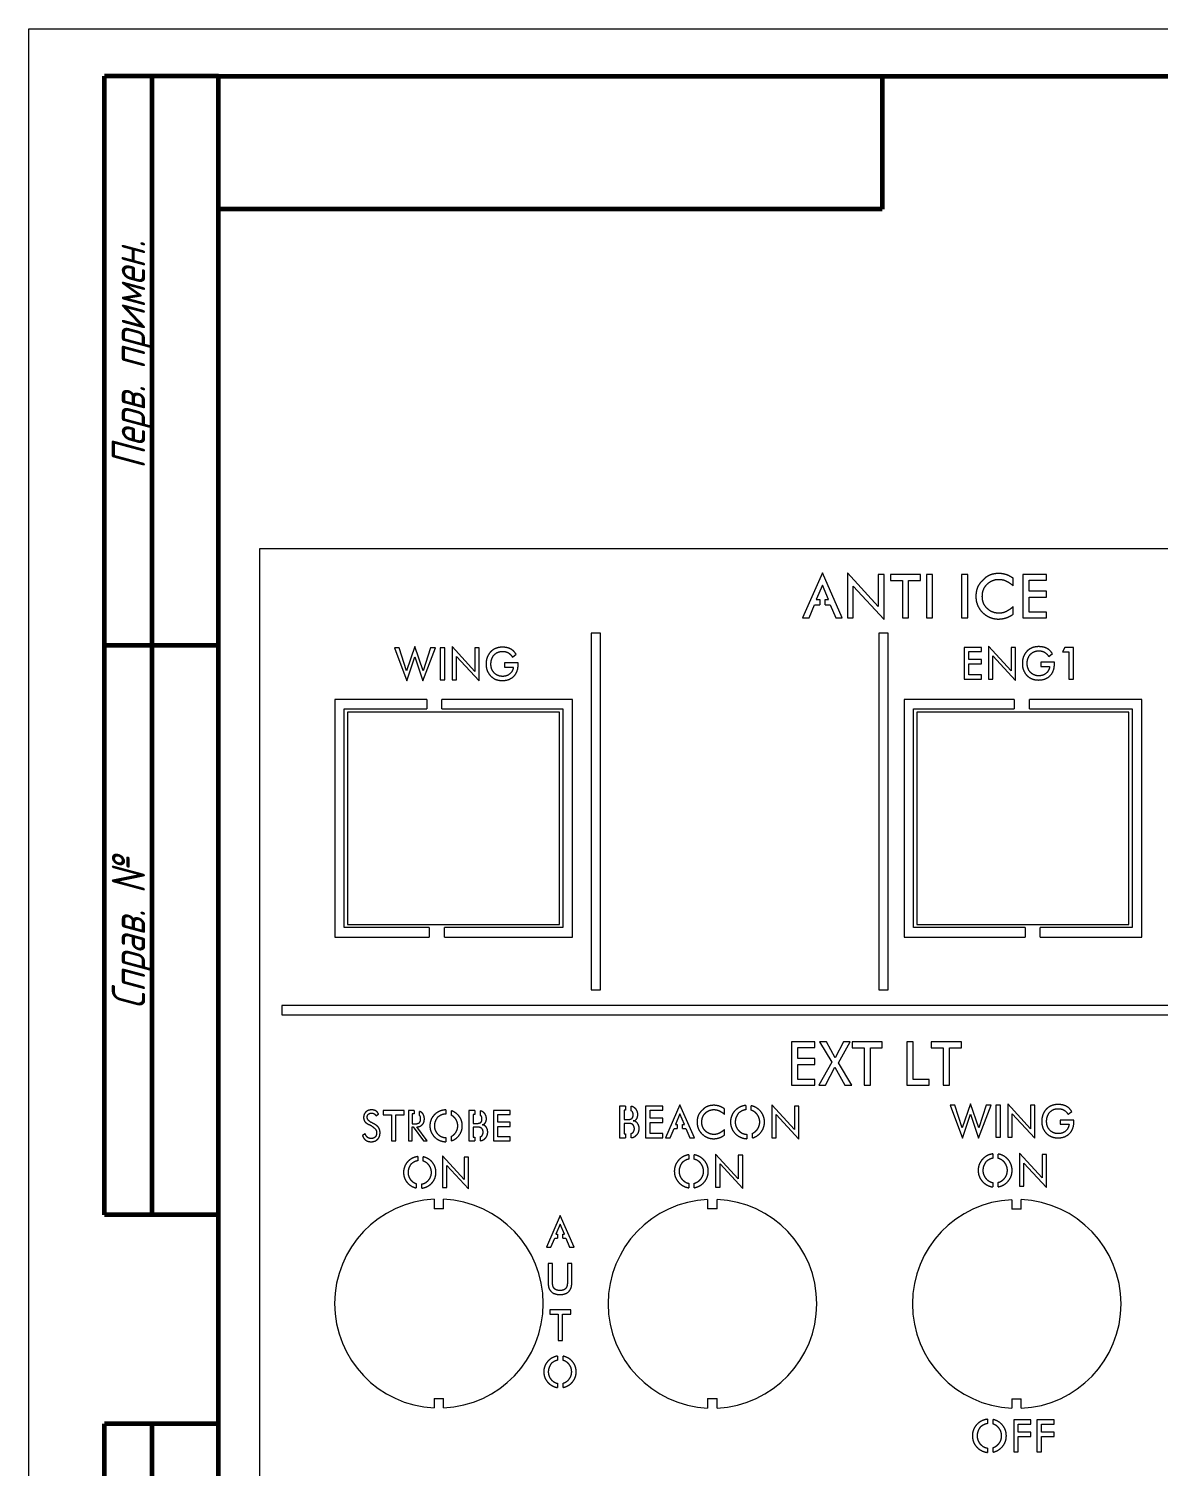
# Model space of a CAD drawing. Header units: millimetres. Extents: x 0 to 210, y 0 to 297.
# Drawn here: x 0 to 119.1, y 145.5 to 297 of the extents above; entities that cross this region are included whole.
import ezdxf

# ---------------------------------------------------------------- set-up
doc = ezdxf.new("R2010")
doc.units = ezdxf.units.MM
for name, pattern in [('K5LT_BASIC', [0]), ('K5LT_THIN', [0]), ('K5LT_THIN_INCLUDED_TO_HATCHING', [0])]:
    doc.linetypes.add(name, pattern=pattern)
doc.layers.add('Системный слой (1)', color=7, linetype='Continuous', true_color=0x6c6c6c)
doc.styles.add('KTEXTSTYLE', font='GOST_AU.SHX', dxfattribs={"width": 0.96, "height": 5})

# ---------------------------------------------------------------- blocks, each defined once
blk = doc.blocks.new('U0')
at = {"color": 7, "linetype": 'K5LT_THIN', "lineweight": 18}
for p, q in [((0, 0), (0, 297)), ((0, 297), (210, 297))]:
    blk.add_line(p, q, dxfattribs=at)
at = {"color": 150, "linetype": 'K5LT_BASIC', "lineweight": 60, "true_color": 0x0080ff}
for p, q in [((8, 172), (8, 292)), ((20, 292), (8, 292)), ((13, 172), (13, 292)), ((20, 5), (20, 292)), ((20, 292), (205, 292)), ((90, 292), (90, 278)), ((90, 278), (20, 278)), ((20, 232), (8, 232)), ((20, 172), (8, 172)), ((8, 5), (8, 150)), ((20, 150), (8, 150)), ((13, 5), (13, 150))]:
    blk.add_line(p, q, dxfattribs=at)
at = {"color": 7, "char_height": 3.5, "attachment_point": 1, "rotation": 90, "style": 'KTEXTSTYLE'}
for s, insert in [('\\H3.5;\\W0.965;\\Q15;\\Q15;Перв. примен.', (8.77, 250.61)), ('\\H3.5;\\W0.965;\\Q15;\\Q15;Справ. №', (8.77, 193.68))]:
    blk.add_mtext(s, dxfattribs=dict(at, insert=insert))

msp = doc.modelspace()

# ---------------------------------------------------------------- linework, layer by layer
at = {"layer": 'Системный слой (1)', "color": 7, "linetype": 'K5LT_THIN_INCLUDED_TO_HATCHING', "lineweight": 18}
for p, q in [((24.347, 242.19), (24.347, 107.211)), ((199.354, 242.19), (24.347, 242.19)), ((83.681, 239.669), (81.6, 234.915)), ((85.77, 234.915), (83.681, 239.669)), ((89.568, 236.112), (86.313, 239.669)), ((86.313, 239.669), (86.313, 234.915)), ((89.568, 239.489), (89.568, 236.112)), ((90.199, 239.489), (89.568, 239.489)), ((90.199, 234.742), (90.199, 239.489)), ((94.032, 239.489), (90.857, 239.489)), ((90.857, 239.489), (90.857, 238.861)), ((94.032, 238.861), (94.032, 239.489)), ((94.653, 239.489), (94.653, 234.915)), ((95.309, 239.489), (94.653, 239.489)), ((95.309, 234.915), (95.309, 239.489)), ((98.357, 239.489), (98.357, 234.915)), ((99.014, 239.489), (98.357, 239.489)), ((99.014, 234.915), (99.014, 239.489)), ((107.308, 239.489), (104.833, 239.489)), ((104.833, 239.489), (104.833, 234.915)), ((107.308, 238.882), (107.308, 239.489)), ((83.681, 238.372), (83.037, 236.858)), ((84.327, 236.858), (83.681, 238.372)), ((86.943, 234.915), (86.943, 238.258)), ((86.943, 238.258), (90.199, 234.742)), ((90.857, 238.861), (92.117, 238.861)), ((92.117, 238.861), (92.117, 234.915)), ((92.779, 238.861), (94.032, 238.861)), ((92.779, 234.915), (92.779, 238.861)), ((103.809, 238.302), (103.809, 239.085)), ((105.49, 237.731), (105.49, 238.882)), ((105.49, 238.882), (107.308, 238.882)), ((83.037, 236.858), (83.405, 236.858)), ((83.405, 236.858), (83.405, 236.281)), ((83.983, 236.858), (84.327, 236.858)), ((83.983, 236.281), (83.983, 236.858)), ((107.308, 237.731), (105.49, 237.731)), ((105.49, 235.533), (105.49, 237.112)), ((105.49, 237.112), (107.308, 237.112)), ((107.308, 237.112), (107.308, 237.731)), ((81.6, 234.915), (82.279, 234.915)), ((82.279, 234.915), (82.857, 236.281)), ((82.857, 236.281), (83.405, 236.281)), ((83.983, 236.281), (84.512, 236.281)), ((84.512, 236.281), (85.09, 234.915)), ((85.09, 234.915), (85.77, 234.915)), ((86.313, 234.915), (86.943, 234.915)), ((92.117, 234.915), (92.779, 234.915)), ((94.653, 234.915), (95.309, 234.915)), ((98.357, 234.915), (99.014, 234.915)), ((103.809, 235.315), (103.809, 236.113)), ((104.833, 234.915), (107.308, 234.915)), ((107.308, 235.533), (105.49, 235.533)), ((107.308, 234.915), (107.308, 235.533)), ((60.303, 233.308), (59.306, 233.308)), ((59.306, 233.308), (59.306, 195.718)), ((60.303, 195.718), (60.303, 233.308)), ((90.633, 233.308), (89.635, 233.308)), ((89.635, 233.308), (89.635, 195.718)), ((90.633, 195.718), (90.633, 233.308)), ((40.704, 231.887), (39.842, 229.356)), ((41.576, 229.356), (40.704, 231.887)), ((44.65, 231.887), (44.65, 228.4)), ((47.038, 229.278), (44.65, 231.887)), ((100.462, 231.814), (98.648, 231.814)), ((98.648, 231.814), (98.648, 228.459)), ((100.462, 231.37), (100.462, 231.814)), ((103.581, 229.337), (101.193, 231.945)), ((101.193, 231.945), (101.193, 228.459)), ((103.581, 231.814), (103.581, 229.337)), ((104.044, 231.814), (103.581, 231.814)), ((104.044, 228.332), (104.044, 231.814)), ((109.257, 231.782), (109.017, 231.353)), ((110.156, 231.782), (109.257, 231.782)), ((110.156, 228.459), (110.156, 231.782)), ((39.048, 231.755), (38.549, 231.755)), ((38.549, 231.755), (39.862, 228.273)), ((39.842, 229.356), (39.048, 231.755)), ((39.862, 228.273), (40.709, 230.797)), ((40.709, 230.797), (41.56, 228.273)), ((41.56, 228.273), (42.873, 231.755)), ((42.374, 231.755), (41.576, 229.356)), ((42.873, 231.755), (42.374, 231.755)), ((43.862, 231.755), (43.382, 231.755)), ((43.382, 231.755), (43.382, 228.4)), ((43.862, 228.4), (43.862, 231.755)), ((45.114, 230.853), (47.502, 228.273)), ((45.114, 228.4), (45.114, 230.853)), ((47.038, 231.755), (47.038, 229.278)), ((47.502, 231.755), (47.038, 231.755)), ((47.502, 228.273), (47.502, 231.755)), ((51.003, 230.794), (51.388, 231.092)), ((99.128, 230.525), (99.128, 231.37)), ((99.128, 231.37), (100.462, 231.37)), ((100.462, 230.525), (99.128, 230.525)), ((100.462, 230.072), (100.462, 230.525)), ((101.657, 228.459), (101.657, 230.912)), ((101.657, 230.912), (104.044, 228.332)), ((107.545, 230.853), (107.931, 231.15)), ((109.017, 231.353), (109.684, 231.353)), ((109.684, 231.353), (109.684, 228.459)), ((50.167, 230.176), (50.167, 229.738)), ((51.607, 230.176), (50.167, 230.176)), ((50.167, 229.738), (51.099, 229.738)), ((51.607, 230.023), (51.607, 230.176)), ((99.128, 230.072), (100.462, 230.072)), ((99.128, 228.912), (99.128, 230.072)), ((100.462, 228.912), (99.128, 228.912)), ((100.462, 228.459), (100.462, 228.912)), ((106.709, 230.235), (106.709, 229.797)), ((108.149, 230.235), (106.709, 230.235)), ((106.709, 229.797), (107.641, 229.797)), ((108.149, 230.082), (108.149, 230.235)), ((43.382, 228.4), (43.862, 228.4)), ((44.65, 228.4), (45.114, 228.4)), ((98.648, 228.459), (100.462, 228.459)), ((101.193, 228.459), (101.657, 228.459)), ((109.684, 228.459), (110.156, 228.459)), ((32.274, 226.326), (32.274, 201.281)), ((41.962, 226.326), (32.274, 226.326)), ((41.962, 226.326), (41.962, 225.326)), ((57.319, 226.326), (43.564, 226.326)), ((43.564, 225.326), (43.564, 226.326)), ((57.319, 201.281), (57.319, 226.326)), ((92.303, 226.326), (92.303, 201.281)), ((103.919, 226.326), (92.303, 226.326)), ((103.919, 226.326), (103.919, 225.326)), ((117.348, 226.326), (105.521, 226.326)), ((105.521, 225.326), (105.521, 226.326)), ((117.348, 201.281), (117.348, 226.326)), ((33.274, 202.281), (33.274, 225.326)), ((33.274, 225.326), (41.962, 225.326)), ((33.615, 224.985), (33.615, 202.622)), ((55.978, 224.985), (33.615, 224.985)), ((43.564, 225.326), (56.319, 225.326)), ((55.978, 202.622), (55.978, 224.985)), ((56.319, 225.326), (56.319, 202.281)), ((93.303, 225.326), (103.919, 225.326)), ((93.303, 202.281), (93.303, 225.326)), ((93.644, 224.985), (93.644, 202.622)), ((116.007, 224.985), (93.644, 224.985)), ((105.521, 225.326), (116.348, 225.326)), ((116.007, 202.622), (116.007, 224.985)), ((116.348, 225.326), (116.348, 202.281)), ((42.235, 202.281), (33.274, 202.281)), ((33.615, 202.622), (55.978, 202.622)), ((42.235, 202.281), (42.235, 201.281)), ((56.319, 202.281), (43.837, 202.281)), ((43.837, 201.281), (43.837, 202.281)), ((105.055, 202.281), (93.303, 202.281)), ((93.644, 202.622), (116.007, 202.622)), ((105.055, 202.281), (105.055, 201.281)), ((116.348, 202.281), (106.656, 202.281)), ((106.656, 201.281), (106.656, 202.281)), ((32.274, 201.281), (42.235, 201.281)), ((43.837, 201.281), (57.319, 201.281)), ((92.303, 201.281), (105.055, 201.281)), ((106.656, 201.281), (117.348, 201.281)), ((59.306, 195.718), (60.303, 195.718)), ((89.635, 195.718), (90.633, 195.718)), ((197.025, 194.089), (26.677, 194.089)), ((26.677, 194.089), (26.677, 193.092)), ((26.677, 193.092), (197.025, 193.092)), ((80.429, 190.236), (80.429, 185.662)), ((82.903, 190.236), (80.429, 190.236)), ((81.085, 189.629), (82.903, 189.629)), ((81.085, 188.477), (81.085, 189.629)), ((82.903, 189.629), (82.903, 190.236)), ((84.123, 190.236), (83.388, 190.236)), ((83.388, 190.236), (84.664, 188.088)), ((85.039, 188.546), (84.123, 190.236)), ((85.923, 190.236), (85.039, 188.546)), ((85.366, 188.041), (86.627, 190.236)), ((86.627, 190.236), (85.923, 190.236)), ((86.826, 190.236), (86.826, 189.608)), ((90.001, 190.236), (86.826, 190.236)), ((86.826, 189.608), (88.085, 189.608)), ((88.085, 189.608), (88.085, 185.662)), ((88.748, 185.662), (88.748, 189.608)), ((88.748, 189.608), (90.001, 189.608)), ((90.001, 189.608), (90.001, 190.236)), ((92.6, 190.236), (92.6, 185.662)), ((93.256, 190.236), (92.6, 190.236)), ((93.256, 186.291), (93.256, 190.236)), ((95.16, 190.236), (95.16, 189.608)), ((98.335, 190.236), (95.16, 190.236)), ((95.16, 189.608), (96.419, 189.608)), ((96.419, 189.608), (96.419, 185.662)), ((97.082, 185.662), (97.082, 189.608)), ((97.082, 189.608), (98.335, 189.608)), ((98.335, 189.608), (98.335, 190.236)), ((82.903, 188.477), (81.085, 188.477)), ((81.085, 187.859), (82.903, 187.859)), ((81.085, 186.28), (81.085, 187.859)), ((82.903, 187.859), (82.903, 188.477)), ((84.664, 188.088), (83.297, 185.662)), ((86.785, 185.662), (85.366, 188.041)), ((84, 185.662), (85.003, 187.58)), ((85.003, 187.58), (86.061, 185.662)), ((80.429, 185.662), (82.903, 185.662)), ((82.903, 186.28), (81.085, 186.28)), ((82.903, 185.662), (82.903, 186.28)), ((83.297, 185.662), (84, 185.662)), ((86.061, 185.662), (86.785, 185.662)), ((88.085, 185.662), (88.748, 185.662)), ((92.6, 185.662), (94.937, 185.662)), ((94.937, 186.291), (93.256, 186.291)), ((94.937, 185.662), (94.937, 186.291)), ((96.419, 185.662), (97.082, 185.662)), ((62.297, 183.477), (62.297, 180.122)), ((62.927, 183.477), (62.297, 183.477)), ((62.927, 183.477), (62.927, 183.049)), ((63.506, 182.983), (63.506, 183.449)), ((65.038, 183.477), (65.038, 180.122)), ((66.852, 183.477), (65.038, 183.477)), ((66.852, 183.032), (66.852, 183.477)), ((68.663, 183.608), (67.137, 180.122)), ((70.195, 180.122), (68.663, 183.608)), ((75.605, 183.542), (75.605, 183.086)), ((76.183, 183.036), (76.183, 183.507)), ((78.352, 183.608), (78.352, 180.122)), ((80.739, 181), (78.352, 183.608)), ((80.739, 183.477), (80.739, 181)), ((81.203, 183.477), (80.739, 183.477)), ((81.203, 179.995), (81.203, 183.477)), ((97.139, 183.567), (98.452, 180.085)), ((97.639, 183.567), (97.139, 183.567)), ((98.432, 181.168), (97.639, 183.567)), ((99.294, 183.698), (98.432, 181.168)), ((100.166, 181.168), (99.294, 183.698)), ((100.151, 180.085), (101.464, 183.567)), ((100.964, 183.567), (100.166, 181.168)), ((101.464, 183.567), (100.964, 183.567)), ((102.453, 183.567), (101.972, 183.567)), ((101.972, 183.567), (101.972, 180.212)), ((102.453, 180.212), (102.453, 183.567)), ((105.628, 181.09), (103.241, 183.698)), ((103.241, 183.698), (103.241, 180.212)), ((105.628, 183.567), (105.628, 181.09)), ((106.092, 183.567), (105.628, 183.567)), ((106.092, 180.085), (106.092, 183.567)), ((36.612, 182.458), (36.895, 182.618)), ((39.6, 183), (37.38, 183)), ((37.38, 183), (37.38, 182.559)), ((37.38, 182.559), (38.26, 182.559)), ((38.26, 182.559), (38.26, 179.797)), ((38.724, 179.797), (38.724, 182.559)), ((38.724, 182.559), (39.6, 182.559)), ((39.6, 182.559), (39.6, 183)), ((40.639, 183), (40.044, 183)), ((40.044, 183), (40.044, 179.797)), ((40.639, 182.665), (40.416, 182.665)), ((40.416, 182.665), (40.416, 181.603)), ((40.639, 183), (40.639, 182.665)), ((41.217, 182.495), (41.217, 182.912)), ((43.992, 183.069), (43.992, 182.638)), ((44.57, 182.502), (44.57, 182.977)), ((47.05, 183), (46.421, 183)), ((46.421, 183), (46.421, 179.797)), ((46.872, 182.591), (46.872, 181.636)), ((47.05, 182.591), (46.872, 182.591)), ((47.05, 183), (47.05, 182.591)), ((47.631, 182.963), (47.628, 182.963)), ((47.628, 182.501), (47.628, 182.963)), ((49.014, 183), (49.014, 179.797)), ((50.745, 183), (49.014, 183)), ((49.473, 182.574), (50.745, 182.574)), ((49.473, 181.768), (49.473, 182.574)), ((50.745, 182.574), (50.745, 183)), ((62.927, 183.049), (62.769, 183.049)), ((62.769, 183.049), (62.769, 182.048)), ((62.769, 182.048), (63.024, 182.048)), ((65.518, 183.032), (66.852, 183.032)), ((65.518, 182.188), (65.518, 183.032)), ((66.852, 182.188), (65.518, 182.188)), ((66.852, 181.735), (66.852, 182.188)), ((68.663, 182.657), (68.19, 181.546)), ((69.136, 181.546), (68.663, 182.657)), ((73.361, 182.605), (73.361, 183.179)), ((78.815, 182.574), (81.203, 179.995)), ((78.815, 180.122), (78.815, 182.574)), ((98.452, 180.085), (99.299, 182.609)), ((99.299, 182.609), (100.151, 180.085)), ((103.704, 182.664), (106.092, 180.085)), ((103.704, 180.212), (103.704, 182.664)), ((108.757, 181.988), (108.757, 181.55)), ((110.197, 181.988), (108.757, 181.988)), ((109.593, 182.606), (109.978, 182.903)), ((110.197, 181.834), (110.197, 181.988)), ((35.49, 180.54), (35.177, 180.384)), ((40.416, 181.603), (40.657, 181.603)), ((40.416, 181.283), (40.519, 181.283)), ((40.416, 179.797), (40.416, 181.283)), ((40.519, 181.283), (41.613, 179.797)), ((42.025, 179.797), (40.905, 181.283)), ((44.57, 179.808), (44.57, 180.289)), ((46.872, 181.636), (47.115, 181.636)), ((46.872, 181.258), (46.872, 180.208)), ((47.223, 181.258), (46.872, 181.258)), ((50.745, 181.768), (49.473, 181.768)), ((49.473, 180.229), (49.473, 181.336)), ((49.473, 181.336), (50.745, 181.336)), ((50.745, 181.336), (50.745, 181.768)), ((63.138, 181.652), (62.769, 181.652)), ((62.769, 181.652), (62.769, 180.551)), ((62.769, 180.551), (62.927, 180.551)), ((62.927, 180.551), (62.927, 180.122)), ((63.506, 180.143), (63.506, 180.584)), ((65.518, 180.575), (65.518, 181.735)), ((65.518, 181.735), (66.852, 181.735)), ((66.852, 180.575), (65.518, 180.575)), ((66.852, 180.122), (66.852, 180.575)), ((67.634, 180.122), (68.058, 181.123)), ((68.058, 181.123), (68.372, 181.123)), ((68.19, 181.546), (68.372, 181.546)), ((68.372, 181.546), (68.372, 181.123)), ((68.95, 181.546), (69.136, 181.546)), ((68.95, 181.123), (68.95, 181.546)), ((68.95, 181.123), (69.272, 181.123)), ((69.272, 181.123), (69.696, 180.122)), ((73.361, 180.416), (73.361, 181.001)), ((75.732, 180.493), (75.732, 180.036)), ((76.31, 180.112), (76.31, 180.605)), ((108.757, 181.55), (109.689, 181.55)), ((38.26, 179.797), (38.724, 179.797)), ((40.044, 179.797), (40.416, 179.797)), ((41.613, 179.797), (42.025, 179.797)), ((43.992, 180.151), (43.992, 179.715)), ((46.421, 179.797), (47.05, 179.797)), ((46.872, 180.208), (47.05, 180.208)), ((47.05, 180.208), (47.05, 179.797)), ((47.628, 179.823), (47.628, 180.254)), ((49.014, 179.797), (50.745, 179.797)), ((50.745, 180.229), (49.473, 180.229)), ((50.745, 179.797), (50.745, 180.229)), ((62.297, 180.122), (62.927, 180.122)), ((65.038, 180.122), (66.852, 180.122)), ((67.137, 180.122), (67.634, 180.122)), ((69.696, 180.122), (70.195, 180.122)), ((78.352, 180.122), (78.815, 180.122)), ((101.972, 180.212), (102.453, 180.212)), ((103.241, 180.212), (103.704, 180.212)), ((41.027, 178.149), (41.027, 177.713)), ((41.605, 177.671), (41.605, 178.12)), ((43.643, 178.216), (43.643, 174.888)), ((45.922, 175.726), (43.643, 178.216)), ((46.365, 178.091), (45.922, 178.091)), ((45.922, 178.091), (45.922, 175.726)), ((46.365, 174.767), (46.365, 178.091)), ((69.584, 178.34), (69.584, 177.879)), ((70.162, 177.874), (70.162, 178.337)), ((74.817, 175.81), (72.429, 178.418)), ((72.429, 178.418), (72.429, 174.932)), ((72.893, 174.932), (72.893, 177.385)), ((72.893, 177.385), (75.28, 174.805)), ((75.28, 178.287), (74.817, 178.287)), ((74.817, 178.287), (74.817, 175.81)), ((75.28, 174.805), (75.28, 178.287)), ((101.643, 178.434), (101.643, 177.974)), ((102.221, 177.958), (102.221, 178.423)), ((106.852, 175.9), (104.464, 178.509)), ((104.464, 178.509), (104.464, 175.023)), ((104.928, 177.475), (107.315, 174.896)), ((104.928, 175.023), (104.928, 177.475)), ((107.315, 178.377), (106.852, 178.377)), ((106.852, 178.377), (106.852, 175.9)), ((107.315, 174.896), (107.315, 178.377)), ((44.085, 177.229), (46.365, 174.767)), ((44.085, 174.888), (44.085, 177.229)), ((40.863, 175.296), (40.863, 174.844)), ((41.441, 174.818), (41.441, 175.26)), ((43.643, 174.888), (44.085, 174.888)), ((69.584, 175.332), (69.584, 174.867)), ((70.162, 174.87), (70.162, 175.338)), ((72.429, 174.932), (72.893, 174.932)), ((101.643, 175.417), (101.643, 174.953)), ((102.221, 174.964), (102.221, 175.434)), ((104.464, 175.023), (104.928, 175.023)), ((42.748, 173.649), (42.748, 172.648)), ((43.748, 172.649), (43.748, 173.65)), ((71.586, 173.632), (71.586, 172.631)), ((72.586, 172.632), (72.586, 173.633)), ((103.645, 173.61), (103.645, 172.609)), ((104.645, 172.611), (104.645, 173.612)), ((56.033, 171.929), (54.576, 168.602)), ((57.495, 168.602), (56.033, 171.929)), ((56.033, 171.021), (55.582, 169.961)), ((55.582, 169.961), (55.745, 169.961)), ((55.745, 169.961), (55.745, 169.557)), ((56.485, 169.961), (56.033, 171.021)), ((56.323, 169.961), (56.485, 169.961)), ((56.323, 169.557), (56.323, 169.961)), ((54.576, 168.602), (55.052, 168.602)), ((55.052, 168.602), (55.456, 169.557)), ((55.456, 169.557), (55.745, 169.557)), ((56.323, 169.557), (56.615, 169.557)), ((56.615, 169.557), (57.019, 168.602)), ((57.019, 168.602), (57.495, 168.602)), ((54.76, 166.895), (54.76, 164.915)), ((55.223, 166.895), (54.76, 166.895)), ((55.223, 164.915), (55.223, 166.895)), ((57.264, 166.895), (56.798, 166.895)), ((56.798, 166.895), (56.798, 164.915)), ((57.264, 164.915), (57.264, 166.895)), ((54.945, 161.987), (54.945, 161.546)), ((57.166, 161.987), (54.945, 161.987)), ((54.945, 161.546), (55.826, 161.546)), ((55.826, 161.546), (55.826, 158.784)), ((56.289, 158.784), (56.289, 161.546)), ((56.289, 161.546), (57.166, 161.546)), ((57.166, 161.546), (57.166, 161.987)), ((55.826, 158.784), (56.289, 158.784)), ((55.759, 157.129), (55.759, 156.69)), ((56.337, 156.674), (56.337, 157.118)), ((55.759, 154.255), (55.759, 153.811)), ((56.337, 153.822), (56.337, 154.271)), ((42.748, 152.674), (42.748, 151.673)), ((43.748, 151.672), (43.748, 152.673)), ((71.586, 152.657), (71.586, 151.655)), ((72.586, 151.655), (72.586, 152.656)), ((103.645, 152.636), (103.645, 151.635)), ((104.645, 151.633), (104.645, 152.634)), ((101.104, 150.473), (101.104, 150.016)), ((101.683, 149.968), (101.683, 150.439)), ((105.67, 150.408), (103.856, 150.408)), ((103.856, 150.408), (103.856, 147.053)), ((105.67, 149.963), (105.67, 150.408)), ((106.303, 150.408), (106.303, 147.053)), ((108.117, 150.408), (106.303, 150.408)), ((108.117, 149.963), (108.117, 150.408)), ((104.336, 149.963), (105.67, 149.963)), ((104.336, 149.119), (104.336, 149.963)), ((105.67, 149.119), (104.336, 149.119)), ((104.336, 148.666), (105.67, 148.666)), ((104.336, 147.053), (104.336, 148.666)), ((105.67, 148.666), (105.67, 149.119)), ((106.784, 149.119), (106.784, 149.963)), ((106.784, 149.963), (108.117, 149.963)), ((108.117, 149.119), (106.784, 149.119)), ((106.784, 148.666), (108.117, 148.666)), ((106.784, 147.053), (106.784, 148.666)), ((108.117, 148.666), (108.117, 149.119)), ((101.104, 147.436), (101.104, 146.975)), ((101.683, 147.009), (101.683, 147.485)), ((103.856, 147.053), (104.336, 147.053)), ((106.303, 147.053), (106.784, 147.053))]:
    msp.add_line(p, q, dxfattribs=at)
for centre, radius, start, end in [((43.256, 162.661), 11, 92.6506, 267.3494), ((43.256, 162.661), 11, 272.5599, 87.4401), ((72.094, 162.644), 11, 92.64512, 267.35488), ((72.094, 162.644), 11, 272.56539, 87.43461), ((104.17, 162.623), 11, 92.73706, 267.26294), ((104.17, 162.623), 11, 272.47345, 87.52655), ((43.256, 162.661), 10, 87.18391, 92.91588), ((72.094, 162.644), 10, 87.17788, 92.90985), ((104.17, 162.623), 10, 87.27902, 93.01101), ((43.256, 162.661), 10, 267.08412, 272.81609), ((72.094, 162.644), 10, 267.09015, 272.82212), ((104.17, 162.623), 10, 266.98899, 272.72098)]:
    msp.add_arc(centre, radius, start, end, dxfattribs=at)
for points in [[(101.357, 239.43), (100.93, 239.262), (100.68, 238.946)], [(102.284, 239.597), (101.783, 239.597), (101.357, 239.43)], [(103.05, 239.477), (102.677, 239.597), (102.284, 239.597)], [(103.809, 239.085), (103.423, 239.356), (103.05, 239.477)], [(100.043, 238.141), (99.868, 237.71), (99.868, 237.183)], [(100.68, 238.946), (100.219, 238.571), (100.043, 238.141)], [(100.547, 237.189), (100.547, 237.573), (100.67, 237.887)], [(100.67, 237.887), (100.793, 238.201), (101.04, 238.457)], [(101.04, 238.457), (101.278, 238.704), (101.602, 238.842)], [(101.602, 238.842), (101.926, 238.979), (102.265, 238.979)], [(102.265, 238.979), (102.687, 238.979), (103.037, 238.819)], [(103.037, 238.819), (103.387, 238.659), (103.809, 238.302)], [(99.868, 237.183), (99.868, 236.577), (100.132, 236.07)], [(100.62, 236.633), (100.547, 236.885), (100.547, 237.189)], [(100.839, 236.172), (100.694, 236.382), (100.62, 236.633)], [(100.132, 236.07), (100.396, 235.564), (100.894, 235.218)], [(101.475, 235.606), (101.099, 235.803), (100.839, 236.172)], [(100.894, 235.218), (101.196, 235.011), (101.537, 234.904)], [(102.289, 235.409), (101.851, 235.409), (101.475, 235.606)], [(101.537, 234.904), (101.878, 234.797), (102.244, 234.797)], [(102.244, 234.797), (102.661, 234.797), (103.052, 234.923)], [(103.052, 235.578), (102.701, 235.409), (102.289, 235.409)], [(103.809, 236.113), (103.404, 235.748), (103.052, 235.578)], [(103.052, 234.923), (103.443, 235.049), (103.809, 235.315)], [(49.952, 231.829), (49.589, 231.829), (49.288, 231.719)], [(50.79, 231.654), (50.433, 231.829), (49.952, 231.829)], [(105.831, 231.778), (105.53, 231.668), (105.303, 231.452)], [(106.495, 231.888), (106.131, 231.888), (105.831, 231.778)], [(107.333, 231.713), (106.976, 231.888), (106.495, 231.888)], [(48.356, 230.8), (48.222, 230.462), (48.222, 230.046)], [(48.76, 231.393), (48.49, 231.137), (48.356, 230.8)], [(48.735, 230.046), (48.735, 230.647), (49.076, 231.017)], [(49.288, 231.719), (48.988, 231.609), (48.76, 231.393)], [(49.076, 231.017), (49.418, 231.387), (49.966, 231.387)], [(49.966, 231.387), (50.301, 231.387), (50.553, 231.245)], [(50.553, 231.245), (50.805, 231.103), (51.003, 230.794)], [(51.388, 231.092), (51.147, 231.478), (50.79, 231.654)], [(104.899, 230.858), (104.765, 230.521), (104.765, 230.105)], [(105.303, 231.452), (105.032, 231.195), (104.899, 230.858)], [(105.277, 230.105), (105.277, 230.706), (105.619, 231.076)], [(105.619, 231.076), (105.96, 231.446), (106.508, 231.446)], [(106.508, 231.446), (106.843, 231.446), (107.096, 231.304)], [(107.096, 231.304), (107.348, 231.162), (107.545, 230.853)], [(107.931, 231.15), (107.689, 231.537), (107.333, 231.713)], [(48.222, 230.046), (48.222, 229.538), (48.447, 229.138)], [(48.447, 229.138), (48.672, 228.738), (49.085, 228.51)], [(49.081, 229.117), (48.735, 229.478), (48.735, 230.046)], [(49.966, 228.756), (49.428, 228.756), (49.081, 229.117)], [(49.93, 228.314), (50.705, 228.314), (51.156, 228.773)], [(50.751, 229.042), (50.437, 228.756), (49.966, 228.756)], [(51.099, 229.738), (51.064, 229.328), (50.751, 229.042)], [(51.156, 228.773), (51.607, 229.233), (51.607, 230.023)], [(104.765, 230.105), (104.765, 229.597), (104.99, 229.197)], [(104.99, 229.197), (105.214, 228.796), (105.627, 228.569)], [(105.624, 229.176), (105.277, 229.537), (105.277, 230.105)], [(106.508, 228.815), (105.971, 228.815), (105.624, 229.176)], [(106.473, 228.372), (107.248, 228.372), (107.699, 228.832)], [(107.294, 229.101), (106.98, 228.815), (106.508, 228.815)], [(107.641, 229.797), (107.607, 229.387), (107.294, 229.101)], [(107.699, 228.832), (108.149, 229.292), (108.149, 230.082)], [(49.085, 228.51), (49.266, 228.414), (49.48, 228.364)], [(49.48, 228.364), (49.693, 228.314), (49.93, 228.314)], [(105.627, 228.569), (105.809, 228.473), (106.022, 228.423)], [(106.022, 228.423), (106.235, 228.372), (106.473, 228.372)], [(63.565, 183.438), (63.537, 183.444), (63.506, 183.449)], [(63.893, 183.28), (63.743, 183.4), (63.565, 183.438)], [(71.562, 183.432), (71.249, 183.309), (71.065, 183.078)], [(72.242, 183.555), (71.875, 183.555), (71.562, 183.432)], [(72.804, 183.466), (72.531, 183.555), (72.242, 183.555)], [(73.361, 183.179), (73.078, 183.378), (72.804, 183.466)], [(75.1, 183.418), (74.77, 183.285), (74.519, 183.04)], [(75.605, 183.542), (75.346, 183.517), (75.1, 183.418)], [(76.472, 183.418), (76.33, 183.475), (76.183, 183.507)], [(77.055, 183.04), (76.803, 183.285), (76.472, 183.418)], [(107.878, 183.531), (107.578, 183.421), (107.35, 183.205)], [(108.543, 183.641), (108.179, 183.641), (107.878, 183.531)], [(109.38, 183.465), (109.024, 183.641), (108.543, 183.641)], [(109.978, 182.903), (109.737, 183.29), (109.38, 183.465)], [(35.548, 182.853), (35.31, 182.632), (35.31, 182.282)], [(35.31, 182.282), (35.31, 182), (35.473, 181.801)], [(35.473, 181.801), (35.636, 181.602), (36.091, 181.429)], [(36.161, 183.074), (35.786, 183.074), (35.548, 182.853)], [(35.687, 182.277), (35.687, 182.488), (35.81, 182.611)], [(36.202, 181.704), (35.687, 181.974), (35.687, 182.277)], [(35.81, 182.611), (35.933, 182.733), (36.144, 182.733)], [(36.144, 182.733), (36.301, 182.733), (36.415, 182.669)], [(36.591, 182.968), (36.406, 183.074), (36.161, 183.074)], [(36.415, 182.669), (36.528, 182.604), (36.612, 182.458)], [(36.895, 182.618), (36.776, 182.862), (36.591, 182.968)], [(41.178, 181.718), (41.32, 181.833), (41.32, 182.117)], [(41.45, 182.777), (41.351, 182.86), (41.217, 182.912)], [(41.32, 182.117), (41.32, 182.367), (41.217, 182.495)], [(41.716, 182.108), (41.716, 182.555), (41.45, 182.777)], [(41.487, 181.504), (41.716, 181.725), (41.716, 182.108)], [(42.424, 182.04), (42.297, 181.736), (42.297, 181.393)], [(42.798, 182.582), (42.552, 182.343), (42.424, 182.04)], [(42.866, 181.871), (42.773, 181.646), (42.773, 181.393)], [(43.353, 182.943), (43.038, 182.816), (42.798, 182.582)], [(43.077, 182.263), (42.958, 182.097), (42.866, 181.871)], [(43.531, 182.545), (43.306, 182.452), (43.077, 182.263)], [(43.992, 183.069), (43.661, 183.067), (43.353, 182.943)], [(43.992, 182.638), (43.75, 182.635), (43.531, 182.545)], [(44.662, 182.943), (44.616, 182.961), (44.57, 182.977)], [(44.877, 182.276), (44.738, 182.415), (44.57, 182.502)], [(45.218, 182.582), (44.978, 182.816), (44.662, 182.943)], [(45.145, 181.873), (45.052, 182.101), (44.877, 182.276)], [(45.239, 181.393), (45.239, 181.644), (45.145, 181.873)], [(45.589, 182.041), (45.462, 182.345), (45.218, 182.582)], [(45.715, 181.393), (45.715, 181.737), (45.589, 182.041)], [(47.655, 182.482), (47.642, 182.492), (47.628, 182.501)], [(47.945, 182.812), (47.802, 182.926), (47.631, 182.963)], [(47.643, 181.741), (47.79, 181.845), (47.79, 182.096)], [(47.79, 182.096), (47.79, 182.374), (47.655, 182.482)], [(48.171, 182.535), (48.085, 182.719), (47.945, 182.812)], [(48.131, 181.699), (48.258, 181.877), (48.258, 182.138)], [(48.258, 182.138), (48.258, 182.352), (48.171, 182.535)], [(63.024, 182.048), (63.423, 182.048), (63.578, 182.157)], [(63.59, 182.935), (63.556, 182.962), (63.506, 182.983)], [(63.578, 182.157), (63.732, 182.267), (63.732, 182.53)], [(63.732, 182.53), (63.732, 182.821), (63.59, 182.935)], [(63.738, 181.911), (63.956, 181.928), (64.089, 182.114)], [(64.184, 181.667), (64.006, 181.895), (63.738, 181.911)], [(64.13, 182.99), (64.039, 183.182), (63.893, 183.28)], [(64.089, 182.114), (64.221, 182.3), (64.221, 182.574)], [(64.221, 182.574), (64.221, 182.798), (64.13, 182.99)], [(70.599, 182.487), (70.47, 182.171), (70.47, 181.785)], [(70.47, 181.785), (70.47, 181.34), (70.663, 180.969)], [(71.065, 183.078), (70.727, 182.803), (70.599, 182.487)], [(70.969, 181.79), (70.969, 182.071), (71.059, 182.301)], [(71.023, 181.382), (70.969, 181.567), (70.969, 181.79)], [(71.059, 182.301), (71.149, 182.532), (71.331, 182.719)], [(71.331, 182.719), (71.505, 182.9), (71.743, 183.001)], [(71.743, 183.001), (71.98, 183.102), (72.229, 183.102)], [(72.229, 183.102), (72.538, 183.102), (72.795, 182.985)], [(72.795, 182.985), (73.052, 182.867), (73.361, 182.605)], [(74.127, 182.472), (73.994, 182.154), (73.994, 181.794)], [(73.994, 181.794), (73.994, 181.437), (74.128, 181.118)], [(74.519, 183.04), (74.261, 182.79), (74.127, 182.472)], [(74.59, 182.295), (74.494, 182.059), (74.494, 181.794)], [(74.494, 181.794), (74.494, 181.53), (74.589, 181.297)], [(74.815, 182.706), (74.687, 182.532), (74.59, 182.295)], [(75.288, 183.001), (75.052, 182.903), (74.815, 182.706)], [(75.605, 183.086), (75.441, 183.064), (75.288, 183.001)], [(76.277, 183.001), (76.231, 183.02), (76.183, 183.036)], [(76.697, 182.719), (76.511, 182.904), (76.277, 183.001)], [(76.978, 182.296), (76.879, 182.536), (76.697, 182.719)], [(77.076, 181.794), (77.076, 182.057), (76.978, 182.296)], [(76.979, 181.296), (77.076, 181.532), (77.076, 181.794)], [(77.443, 182.473), (77.31, 182.792), (77.055, 183.04)], [(77.575, 181.794), (77.575, 182.154), (77.443, 182.473)], [(77.443, 181.116), (77.575, 181.434), (77.575, 181.794)], [(106.946, 182.611), (106.812, 182.274), (106.812, 181.857)], [(106.812, 181.857), (106.812, 181.35), (107.037, 180.949)], [(107.35, 183.205), (107.08, 182.948), (106.946, 182.611)], [(107.325, 181.857), (107.325, 182.459), (107.666, 182.829)], [(107.672, 180.929), (107.325, 181.29), (107.325, 181.857)], [(107.666, 182.829), (108.008, 183.199), (108.556, 183.199)], [(108.556, 183.199), (108.891, 183.199), (109.143, 183.057)], [(109.143, 183.057), (109.395, 182.914), (109.593, 182.606)], [(109.746, 180.585), (110.197, 181.045), (110.197, 181.834)], [(35.177, 180.384), (35.307, 180.035), (35.537, 179.875)], [(35.725, 180.173), (35.57, 180.29), (35.49, 180.54)], [(36.091, 181.429), (36.473, 181.158), (36.577, 181.018)], [(36.352, 181.625), (36.319, 181.643), (36.202, 181.704)], [(36.9, 181.196), (36.759, 181.401), (36.352, 181.625)], [(36.682, 180.67), (36.682, 180.378), (36.528, 180.217)], [(36.577, 181.018), (36.682, 180.879), (36.682, 180.67)], [(36.784, 179.973), (37.041, 180.232), (37.041, 180.669)], [(37.041, 180.669), (37.041, 180.992), (36.9, 181.196)], [(40.657, 181.603), (41.036, 181.603), (41.178, 181.718)], [(40.905, 181.283), (41.258, 181.283), (41.487, 181.504)], [(42.297, 181.393), (42.297, 181.052), (42.425, 180.748)], [(42.425, 180.748), (42.553, 180.444), (42.798, 180.206)], [(42.773, 181.393), (42.773, 181.141), (42.865, 180.919)], [(42.865, 180.919), (42.956, 180.697), (43.135, 180.517)], [(43.135, 180.517), (43.317, 180.335), (43.537, 180.243)], [(44.57, 180.289), (44.736, 180.376), (44.877, 180.517)], [(44.877, 180.517), (45.053, 180.693), (45.146, 180.918)], [(45.146, 180.918), (45.239, 181.143), (45.239, 181.393)], [(45.218, 180.206), (45.462, 180.443), (45.589, 180.746)], [(45.589, 180.746), (45.715, 181.05), (45.715, 181.393)], [(47.115, 181.636), (47.496, 181.636), (47.643, 181.741)], [(47.517, 181.239), (47.424, 181.258), (47.223, 181.258)], [(47.684, 181.176), (47.61, 181.221), (47.517, 181.239)], [(47.628, 180.254), (47.7, 180.277), (47.766, 180.314)], [(47.853, 181.001), (47.792, 181.116), (47.684, 181.176)], [(47.766, 180.314), (47.811, 180.365), (47.862, 180.477)], [(47.796, 181.506), (48.005, 181.521), (48.131, 181.699)], [(48.223, 181.272), (48.053, 181.49), (47.796, 181.506)], [(47.913, 180.727), (47.913, 180.886), (47.853, 181.001)], [(47.862, 180.477), (47.913, 180.59), (47.913, 180.727)], [(48.136, 180.089), (48.25, 180.173), (48.322, 180.353)], [(48.394, 180.727), (48.394, 181.054), (48.223, 181.272)], [(48.322, 180.353), (48.394, 180.532), (48.394, 180.727)], [(63.445, 181.633), (63.348, 181.652), (63.138, 181.652)], [(63.62, 181.567), (63.542, 181.614), (63.445, 181.633)], [(63.506, 180.584), (63.604, 180.608), (63.664, 180.652)], [(63.796, 181.383), (63.733, 181.504), (63.62, 181.567)], [(63.664, 180.652), (63.752, 180.715), (63.806, 180.834)], [(63.721, 180.18), (63.932, 180.238), (64.093, 180.427)], [(63.859, 181.096), (63.859, 181.263), (63.796, 181.383)], [(63.806, 180.834), (63.859, 180.952), (63.859, 181.096)], [(64.093, 180.427), (64.213, 180.516), (64.288, 180.704)], [(64.363, 181.096), (64.363, 181.438), (64.184, 181.667)], [(64.288, 180.704), (64.363, 180.891), (64.363, 181.096)], [(70.663, 180.969), (70.857, 180.598), (71.223, 180.344)], [(71.184, 181.044), (71.077, 181.197), (71.023, 181.382)], [(71.65, 180.628), (71.374, 180.773), (71.184, 181.044)], [(71.223, 180.344), (71.444, 180.192), (71.694, 180.113)], [(72.247, 180.484), (71.925, 180.484), (71.65, 180.628)], [(72.806, 180.608), (72.549, 180.484), (72.247, 180.484)], [(73.361, 181.001), (73.064, 180.733), (72.806, 180.608)], [(72.806, 180.128), (73.093, 180.221), (73.361, 180.416)], [(74.128, 181.118), (74.263, 180.799), (74.519, 180.55)], [(74.519, 180.55), (74.774, 180.302), (75.101, 180.168)], [(74.589, 181.297), (74.685, 181.065), (74.872, 180.876)], [(74.872, 180.876), (75.063, 180.685), (75.293, 180.589)], [(75.293, 180.589), (75.501, 180.502), (75.732, 180.493)], [(76.31, 180.605), (76.523, 180.702), (76.697, 180.876)], [(76.47, 180.168), (76.799, 180.302), (77.055, 180.55)], [(76.697, 180.876), (76.881, 181.06), (76.979, 181.296)], [(77.055, 180.55), (77.31, 180.798), (77.443, 181.116)], [(107.037, 180.949), (107.262, 180.549), (107.675, 180.322)], [(108.556, 180.568), (108.019, 180.568), (107.672, 180.929)], [(107.675, 180.322), (107.857, 180.225), (108.07, 180.175)], [(108.52, 180.125), (109.295, 180.125), (109.746, 180.585)], [(109.341, 180.854), (109.027, 180.568), (108.556, 180.568)], [(109.689, 181.55), (109.655, 181.139), (109.341, 180.854)], [(35.537, 179.875), (35.766, 179.715), (36.087, 179.715)], [(36.099, 180.055), (35.88, 180.055), (35.725, 180.173)], [(36.087, 179.715), (36.527, 179.715), (36.784, 179.973)], [(36.528, 180.217), (36.374, 180.055), (36.099, 180.055)], [(42.798, 180.206), (43.041, 179.969), (43.354, 179.842)], [(43.354, 179.842), (43.659, 179.717), (43.992, 179.715)], [(43.537, 180.243), (43.751, 180.153), (43.992, 180.151)], [(44.57, 179.808), (44.615, 179.823), (44.66, 179.842)], [(44.66, 179.842), (44.975, 179.969), (45.218, 180.206)], [(47.628, 179.823), (47.717, 179.835), (47.78, 179.853)], [(47.78, 179.853), (47.982, 179.908), (48.136, 180.089)], [(63.506, 180.143), (63.635, 180.156), (63.721, 180.18)], [(71.694, 180.113), (71.945, 180.035), (72.213, 180.035)], [(72.213, 180.035), (72.519, 180.035), (72.806, 180.128)], [(75.101, 180.168), (75.404, 180.045), (75.732, 180.036)], [(76.31, 180.112), (76.391, 180.136), (76.47, 180.168)], [(108.07, 180.175), (108.283, 180.125), (108.52, 180.125)], [(40.02, 177.673), (39.773, 177.434), (39.646, 177.131)], [(40.575, 178.034), (40.26, 177.907), (40.02, 177.673)], [(40.298, 177.354), (40.18, 177.188), (40.088, 176.963)], [(40.753, 177.636), (40.528, 177.543), (40.298, 177.354)], [(41.027, 178.149), (40.795, 178.122), (40.575, 178.034)], [(41.027, 177.713), (40.886, 177.69), (40.753, 177.636)], [(41.884, 178.034), (41.747, 178.089), (41.605, 178.12)], [(41.699, 177.636), (41.652, 177.655), (41.605, 177.671)], [(42.099, 177.367), (41.922, 177.543), (41.699, 177.636)], [(42.44, 177.673), (42.2, 177.907), (41.884, 178.034)], [(42.367, 176.964), (42.274, 177.192), (42.099, 177.367)], [(42.811, 177.132), (42.684, 177.436), (42.44, 177.673)], [(68.205, 177.282), (68.071, 176.964), (68.071, 176.605)], [(68.596, 177.851), (68.338, 177.6), (68.205, 177.282)], [(69.178, 178.228), (68.848, 178.096), (68.596, 177.851)], [(68.893, 177.516), (68.764, 177.342), (68.668, 177.106)], [(69.365, 177.811), (69.129, 177.714), (68.893, 177.516)], [(69.584, 178.34), (69.376, 178.308), (69.178, 178.228)], [(69.584, 177.879), (69.472, 177.855), (69.365, 177.811)], [(70.549, 178.229), (70.36, 178.305), (70.162, 178.337)], [(70.355, 177.811), (70.26, 177.85), (70.162, 177.874)], [(70.774, 177.529), (70.589, 177.714), (70.355, 177.811)], [(71.132, 177.851), (70.88, 178.096), (70.549, 178.229)], [(71.055, 177.107), (70.957, 177.346), (70.774, 177.529)], [(71.52, 177.283), (71.388, 177.602), (71.132, 177.851)], [(71.653, 176.605), (71.653, 176.965), (71.52, 177.283)], [(100.24, 177.372), (100.107, 177.054), (100.107, 176.695)], [(100.631, 177.941), (100.373, 177.69), (100.24, 177.372)], [(101.213, 178.319), (100.883, 178.186), (100.631, 177.941)], [(100.928, 177.606), (100.8, 177.432), (100.703, 177.196)], [(101.4, 177.901), (101.164, 177.804), (100.928, 177.606)], [(101.643, 178.434), (101.423, 178.403), (101.213, 178.319)], [(101.643, 177.974), (101.518, 177.95), (101.4, 177.901)], [(102.584, 178.319), (102.406, 178.39), (102.221, 178.423)], [(102.39, 177.902), (102.307, 177.936), (102.221, 177.958)], [(102.809, 177.619), (102.624, 177.804), (102.39, 177.902)], [(103.167, 177.941), (102.915, 178.186), (102.584, 178.319)], [(103.09, 177.197), (102.992, 177.437), (102.809, 177.619)], [(103.555, 177.374), (103.423, 177.692), (103.167, 177.941)], [(103.688, 176.695), (103.688, 177.055), (103.555, 177.374)], [(39.646, 177.131), (39.519, 176.827), (39.519, 176.484)], [(39.519, 176.484), (39.519, 176.143), (39.647, 175.839)], [(39.647, 175.839), (39.775, 175.535), (40.02, 175.297)], [(40.088, 176.963), (39.995, 176.737), (39.995, 176.484)], [(39.995, 176.484), (39.995, 176.232), (40.087, 176.01)], [(40.087, 176.01), (40.178, 175.788), (40.357, 175.608)], [(42.099, 175.608), (42.275, 175.784), (42.368, 176.009)], [(42.461, 176.484), (42.461, 176.735), (42.367, 176.964)], [(42.368, 176.009), (42.461, 176.234), (42.461, 176.484)], [(42.44, 175.297), (42.684, 175.534), (42.811, 175.837)], [(42.937, 176.484), (42.937, 176.828), (42.811, 177.132)], [(42.811, 175.837), (42.937, 176.141), (42.937, 176.484)], [(68.071, 176.605), (68.071, 176.247), (68.206, 175.928)], [(68.206, 175.928), (68.34, 175.61), (68.596, 175.36)], [(68.668, 177.106), (68.571, 176.869), (68.571, 176.604)], [(68.571, 176.604), (68.571, 176.34), (68.667, 176.108)], [(68.667, 176.108), (68.763, 175.875), (68.95, 175.686)], [(70.774, 175.686), (70.959, 175.871), (71.056, 176.106)], [(71.153, 176.604), (71.153, 176.867), (71.055, 177.107)], [(71.056, 176.106), (71.153, 176.342), (71.153, 176.604)], [(71.132, 175.36), (71.387, 175.609), (71.52, 175.927)], [(71.52, 175.927), (71.653, 176.245), (71.653, 176.605)], [(100.107, 176.695), (100.107, 176.337), (100.241, 176.019)], [(100.241, 176.019), (100.375, 175.7), (100.631, 175.451)], [(100.703, 177.196), (100.606, 176.959), (100.606, 176.695)], [(100.606, 176.695), (100.606, 176.431), (100.702, 176.198)], [(100.702, 176.198), (100.798, 175.965), (100.985, 175.776)], [(100.985, 175.776), (101.175, 175.586), (101.406, 175.489)], [(102.388, 175.491), (102.621, 175.588), (102.809, 175.776)], [(102.809, 175.776), (102.994, 175.961), (103.091, 176.197)], [(103.188, 176.695), (103.188, 176.958), (103.09, 177.197)], [(103.091, 176.197), (103.188, 176.432), (103.188, 176.695)], [(103.167, 175.451), (103.422, 175.699), (103.555, 176.017)], [(103.555, 176.017), (103.688, 176.335), (103.688, 176.695)], [(40.02, 175.297), (40.263, 175.06), (40.575, 174.933)], [(40.357, 175.608), (40.539, 175.426), (40.759, 175.334)], [(40.575, 174.933), (40.716, 174.875), (40.863, 174.844)], [(40.759, 175.334), (40.81, 175.312), (40.863, 175.296)], [(41.441, 175.26), (41.573, 175.283), (41.697, 175.335)], [(41.441, 174.818), (41.668, 174.846), (41.882, 174.933)], [(41.697, 175.335), (41.919, 175.428), (42.099, 175.608)], [(41.882, 174.933), (42.197, 175.06), (42.44, 175.297)], [(68.596, 175.36), (68.851, 175.112), (69.178, 174.979)], [(68.95, 175.686), (69.14, 175.496), (69.371, 175.399)], [(69.178, 174.979), (69.376, 174.898), (69.584, 174.867)], [(69.371, 175.399), (69.474, 175.356), (69.584, 175.332)], [(70.162, 175.338), (70.259, 175.361), (70.353, 175.4)], [(70.162, 174.87), (70.359, 174.903), (70.547, 174.979)], [(70.353, 175.4), (70.586, 175.498), (70.774, 175.686)], [(70.547, 174.979), (70.877, 175.112), (71.132, 175.36)], [(100.631, 175.451), (100.886, 175.202), (101.213, 175.069)], [(101.213, 175.069), (101.422, 174.984), (101.643, 174.953)], [(101.406, 175.489), (101.521, 175.441), (101.643, 175.417)], [(102.221, 175.434), (102.306, 175.456), (102.388, 175.491)], [(102.221, 174.964), (102.406, 174.997), (102.583, 175.069)], [(102.583, 175.069), (102.912, 175.202), (103.167, 175.451)], [(54.76, 164.915), (54.76, 164.264), (55.073, 163.937)], [(55.073, 163.937), (55.386, 163.61), (56.011, 163.61)], [(55.412, 164.25), (55.223, 164.458), (55.223, 164.915)], [(56.011, 164.042), (55.601, 164.042), (55.412, 164.25)], [(56.609, 164.25), (56.42, 164.042), (56.011, 164.042)], [(56.011, 163.61), (56.636, 163.61), (56.95, 163.937)], [(56.798, 164.915), (56.798, 164.459), (56.609, 164.25)], [(56.95, 163.937), (57.264, 164.264), (57.264, 164.915)], [(54.434, 156.118), (54.307, 155.814), (54.307, 155.471)], [(54.807, 156.66), (54.561, 156.421), (54.434, 156.118)], [(55.362, 157.021), (55.047, 156.894), (54.807, 156.66)], [(55.086, 156.341), (54.968, 156.175), (54.875, 155.949)], [(55.541, 156.623), (55.316, 156.53), (55.086, 156.341)], [(55.759, 157.129), (55.556, 157.099), (55.362, 157.021)], [(55.759, 156.69), (55.647, 156.667), (55.541, 156.623)], [(56.672, 157.021), (56.507, 157.086), (56.337, 157.118)], [(56.486, 156.623), (56.413, 156.653), (56.337, 156.674)], [(56.886, 156.354), (56.71, 156.53), (56.486, 156.623)], [(57.228, 156.66), (56.988, 156.894), (56.672, 157.021)], [(57.155, 155.951), (57.061, 156.179), (56.886, 156.354)], [(57.598, 156.119), (57.472, 156.423), (57.228, 156.66)], [(57.725, 155.471), (57.725, 155.815), (57.598, 156.119)], [(54.307, 155.471), (54.307, 155.13), (54.435, 154.826)], [(54.435, 154.826), (54.563, 154.522), (54.807, 154.284)], [(54.875, 155.949), (54.783, 155.724), (54.783, 155.471)], [(54.783, 155.471), (54.783, 155.219), (54.874, 154.997)], [(54.874, 154.997), (54.966, 154.775), (55.144, 154.595)], [(55.144, 154.595), (55.326, 154.413), (55.547, 154.321)], [(56.484, 154.322), (56.707, 154.415), (56.886, 154.595)], [(56.886, 154.595), (57.063, 154.771), (57.156, 154.996)], [(57.249, 155.471), (57.249, 155.722), (57.155, 155.951)], [(57.156, 154.996), (57.249, 155.221), (57.249, 155.471)], [(57.228, 154.284), (57.471, 154.521), (57.598, 154.824)], [(57.598, 154.824), (57.725, 155.128), (57.725, 155.471)], [(54.807, 154.284), (55.051, 154.047), (55.363, 153.92)], [(55.363, 153.92), (55.555, 153.841), (55.759, 153.811)], [(55.547, 154.321), (55.649, 154.278), (55.759, 154.255)], [(56.337, 154.271), (56.412, 154.291), (56.484, 154.322)], [(56.337, 153.822), (56.507, 153.854), (56.67, 153.92)], [(56.67, 153.92), (56.984, 154.047), (57.228, 154.284)], [(100.023, 149.971), (99.765, 149.72), (99.631, 149.403)], [(100.604, 150.349), (100.274, 150.216), (100.023, 149.971)], [(101.104, 150.473), (100.848, 150.447), (100.604, 150.349)], [(101.104, 150.016), (100.943, 149.994), (100.791, 149.932)], [(101.976, 150.349), (101.832, 150.407), (101.683, 150.439)], [(101.781, 149.932), (101.733, 149.952), (101.683, 149.968)], [(102.559, 149.971), (102.307, 150.216), (101.976, 150.349)], [(102.947, 149.404), (102.814, 149.723), (102.559, 149.971)], [(99.631, 149.403), (99.498, 149.085), (99.498, 148.725)], [(99.498, 148.725), (99.498, 148.367), (99.632, 148.049)], [(100.094, 149.226), (99.998, 148.99), (99.998, 148.725)], [(99.998, 148.725), (99.998, 148.461), (100.093, 148.228)], [(100.319, 149.637), (100.191, 149.463), (100.094, 149.226)], [(100.791, 149.932), (100.556, 149.834), (100.319, 149.637)], [(102.201, 149.65), (102.015, 149.835), (101.781, 149.932)], [(102.482, 149.227), (102.383, 149.467), (102.201, 149.65)], [(102.58, 148.725), (102.58, 148.988), (102.482, 149.227)], [(102.483, 148.227), (102.58, 148.463), (102.58, 148.725)], [(103.079, 148.725), (103.079, 149.085), (102.947, 149.404)], [(102.947, 148.047), (103.079, 148.365), (103.079, 148.725)], [(99.632, 148.049), (99.766, 147.73), (100.023, 147.481)], [(100.023, 147.481), (100.278, 147.233), (100.605, 147.099)], [(100.093, 148.228), (100.189, 147.996), (100.376, 147.807)], [(100.376, 147.807), (100.567, 147.616), (100.797, 147.52)], [(100.605, 147.099), (100.847, 147.001), (101.104, 146.975)], [(100.797, 147.52), (100.945, 147.458), (101.104, 147.436)], [(101.683, 147.485), (101.731, 147.501), (101.779, 147.521)], [(101.683, 147.009), (101.831, 147.041), (101.974, 147.099)], [(101.779, 147.521), (102.012, 147.618), (102.201, 147.807)], [(101.974, 147.099), (102.303, 147.233), (102.559, 147.481)], [(102.201, 147.807), (102.385, 147.991), (102.483, 148.227)], [(102.559, 147.481), (102.814, 147.729), (102.947, 148.047)]]:
    msp.add_open_spline(points, degree=2, dxfattribs=at)

# ---------------------------------------------------------------- block references
msp.add_blockref('U0', (0, 0))

doc.saveas('drawing.dxf')
